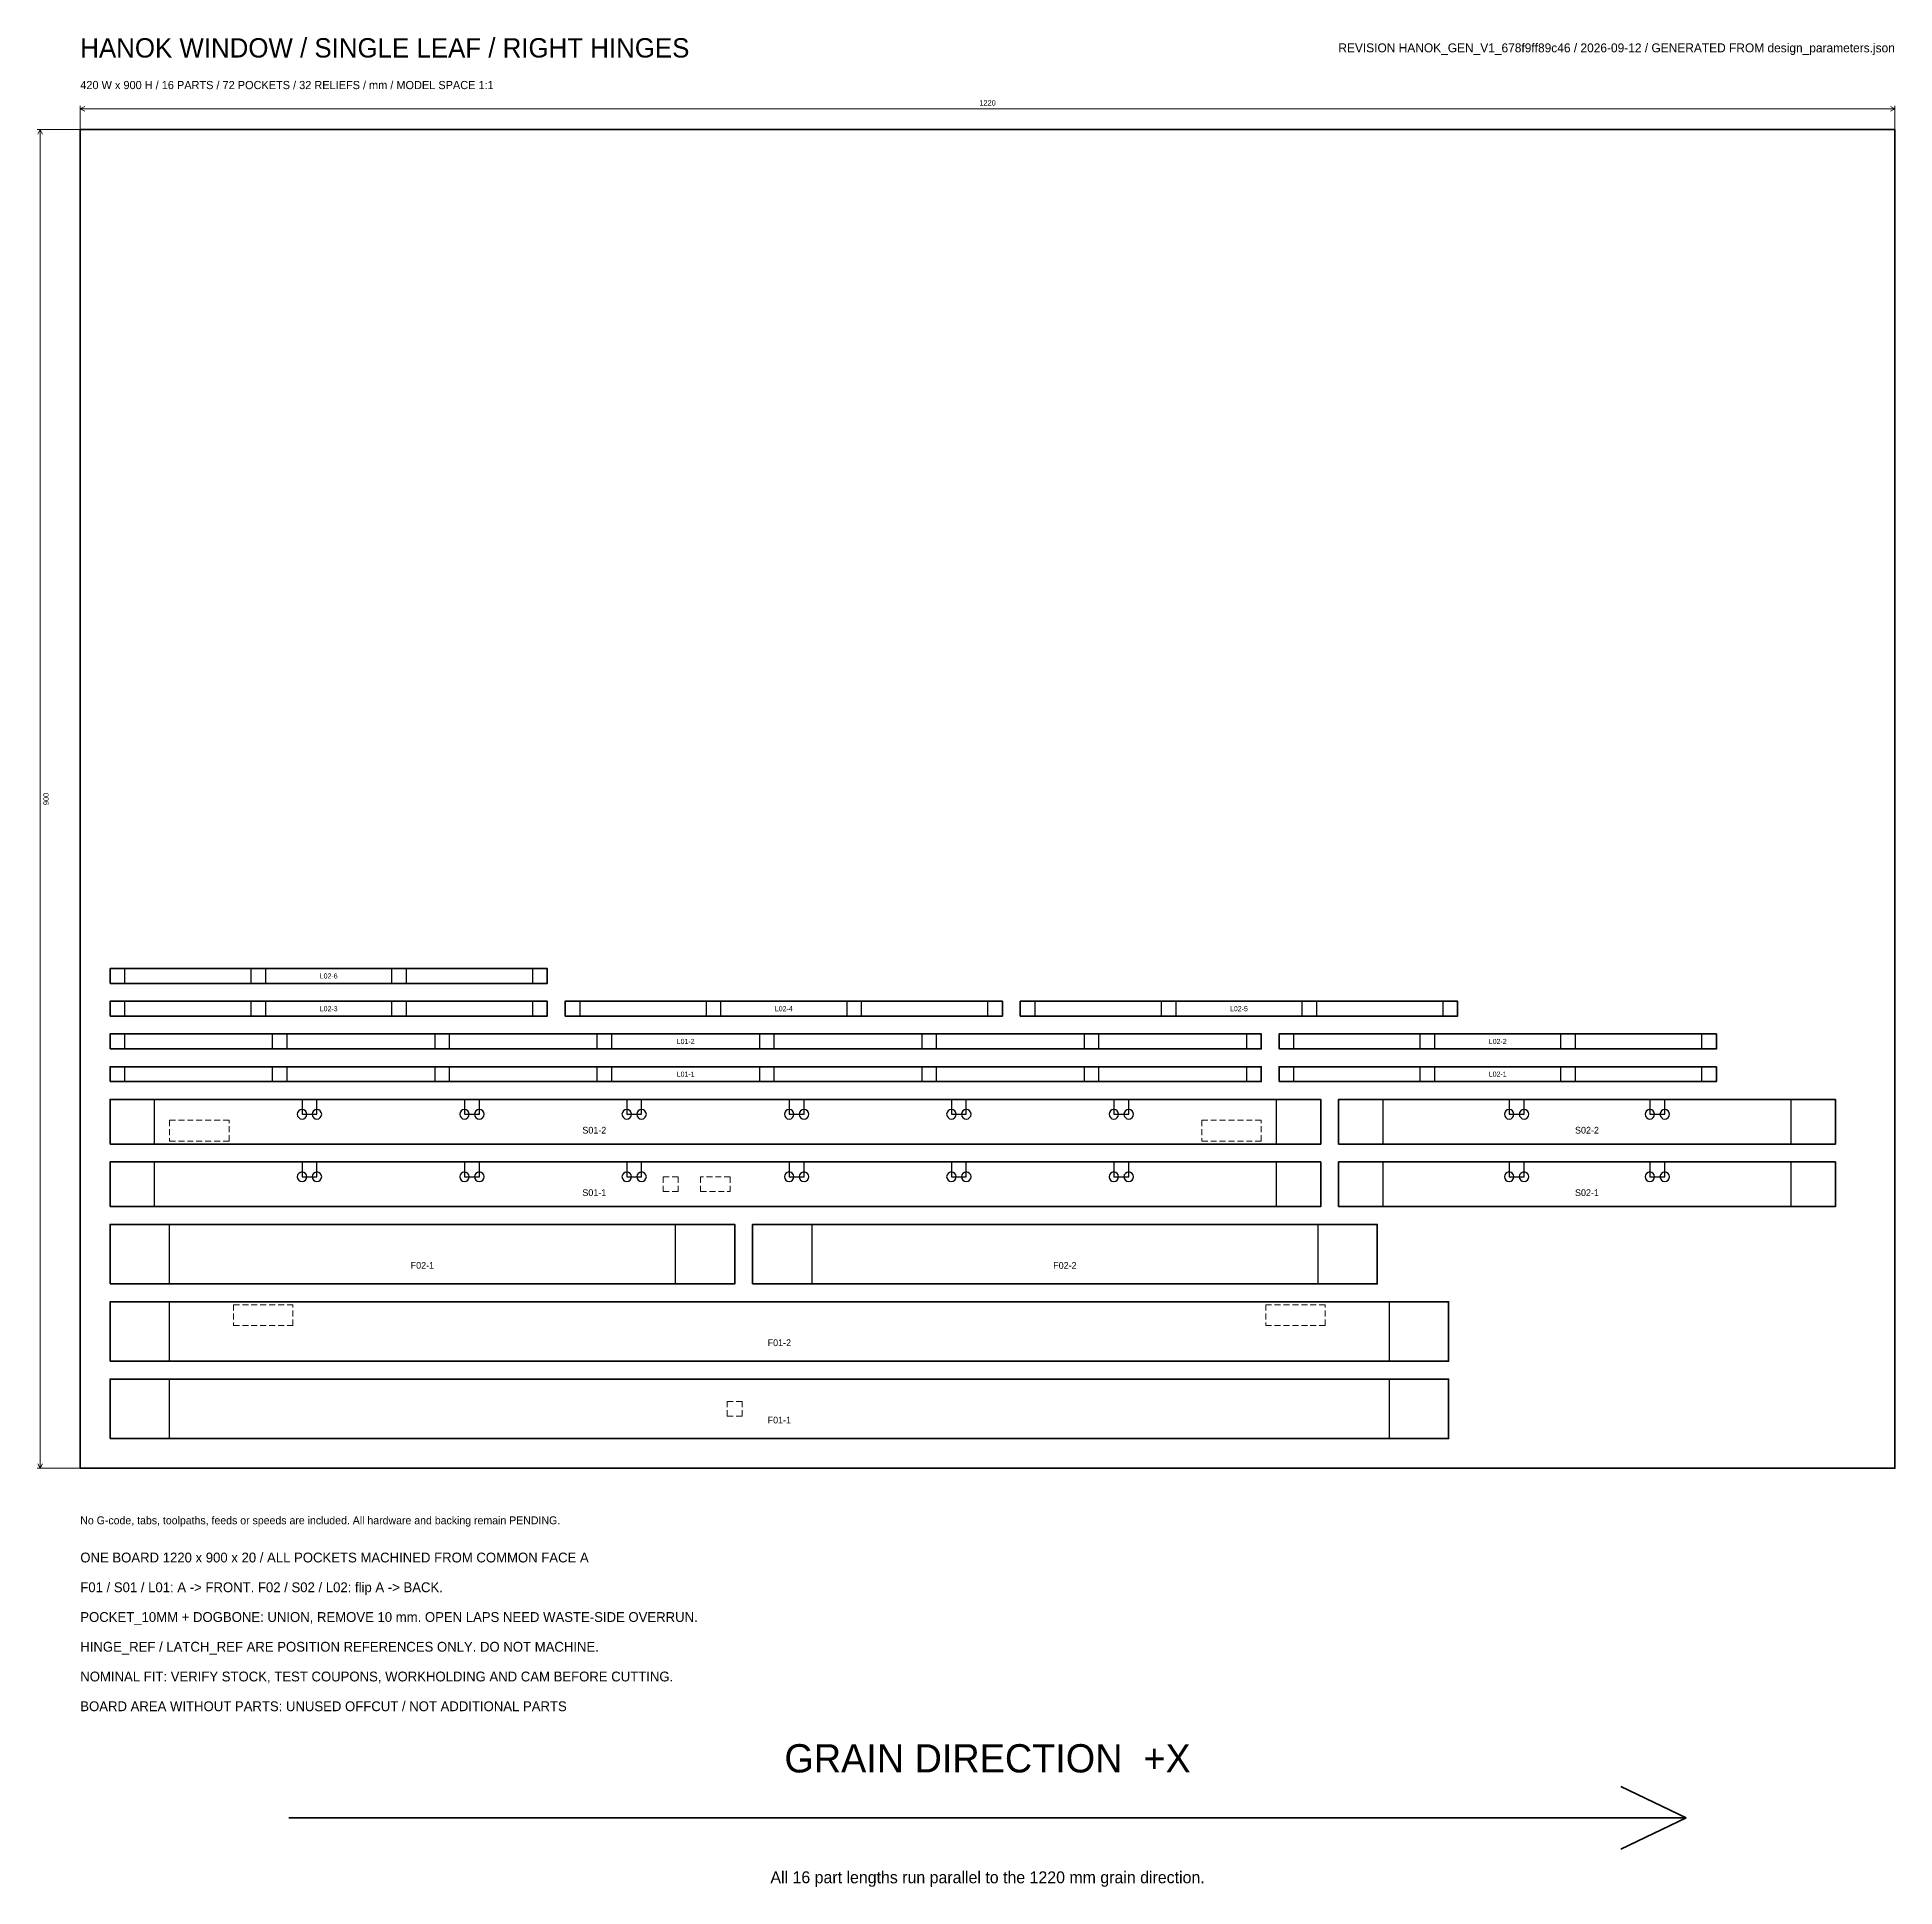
# Model space of a CAD drawing. Header units: millimetres. Extents: x -29 to 2440, y -456 to 1090.
# Drawn here: x -29 to 1220, y -281 to 962 of the extents above; entities that cross this region are included whole.
import ezdxf
from ezdxf.enums import TextEntityAlignment as Align

# ---------------------------------------------------------------- set-up
doc = ezdxf.new("R2010")
doc.units = ezdxf.units.MM
doc.linetypes.add('REF_DASH', pattern=[6, 4, -2])
for name, color, linetype, lineweight in [('BOARD_BOUNDARY', 8, 'Continuous', 35), ('CUT_THROUGH', 7, 'Continuous', 35), ('DIMENSIONS', 3, 'Continuous', 18), ('DOGBONE', 6, 'Continuous', 25), ('GRAIN_DIRECTION', 3, 'Continuous', 35), ('HINGE_REF', 4, 'REF_DASH', 18), ('LATCH_REF', 4, 'REF_DASH', 18), ('NOTES', 7, 'Continuous', 18), ('PART_ID', 7, 'Continuous', 18), ('POCKET_10MM', 30, 'Continuous', 25)]:
    doc.layers.add(name, color=color, linetype=linetype, lineweight=lineweight)

msp = doc.modelspace()

# ---------------------------------------------------------------- linework, layer by layer
at = {"layer": 'BOARD_BOUNDARY'}
msp.add_lwpolyline([(0, 0), (1220, 0), (1220, 900), (0, 900)], close=True, dxfattribs=at)
at = {"layer": 'CUT_THROUGH'}
for points in [[(20, 326), (314, 326), (314, 336), (20, 336)], [(20, 304), (314, 304), (314, 314), (20, 314)], [(326, 304), (620, 304), (620, 314), (326, 314)], [(632, 304), (926, 304), (926, 314), (632, 314)], [(20, 282), (794, 282), (794, 292), (20, 292)], [(806, 282), (1100, 282), (1100, 292), (806, 292)], [(20, 260), (794, 260), (794, 270), (20, 270)], [(806, 260), (1100, 260), (1100, 270), (806, 270)], [(20, 218), (834, 218), (834, 248), (20, 248)], [(846, 218), (1180, 218), (1180, 248), (846, 248)], [(20, 176), (834, 176), (834, 206), (20, 206)], [(846, 176), (1180, 176), (1180, 206), (846, 206)], [(20, 124), (440, 124), (440, 164), (20, 164)], [(452, 124), (872, 124), (872, 164), (452, 164)], [(20, 72), (920, 72), (920, 112), (20, 112)], [(20, 20), (920, 20), (920, 60), (20, 60)]]:
    msp.add_lwpolyline(points, close=True, dxfattribs=at)
at = {"layer": 'DIMENSIONS'}
for p, q in [((0, 900), (0, 916)), ((0, 914), (3, 915.5)), ((0, 914), (1220, 914)), ((0, 914), (3, 912.5)), ((1220, 914), (1217, 915.5)), ((1220, 914), (1217, 912.5)), ((1220, 900), (1220, 916)), ((0, 900), (-29, 900)), ((-27, 900), (-28.5, 897)), ((-27, 0), (-27, 900)), ((-27, 900), (-25.5, 897)), ((0, 0), (-29, 0)), ((-27, 0), (-28.5, 3)), ((-27, 0), (-25.5, 3))]:
    msp.add_line(p, q, dxfattribs=at)
at = {"layer": 'DOGBONE'}
for points in [[(152.3, 238, 1), (145.9, 238, 1)], [(162.3, 238, 1), (155.9, 238, 1)], [(261.5, 238, 1), (255.1, 238, 1)], [(271.5, 238, 1), (265.1, 238, 1)], [(370.6, 238, 1), (364.2, 238, 1)], [(380.6, 238, 1), (374.2, 238, 1)], [(479.8, 238, 1), (473.4, 238, 1)], [(489.8, 238, 1), (483.4, 238, 1)], [(588.9, 238, 1), (582.5, 238, 1)], [(598.9, 238, 1), (592.5, 238, 1)], [(698.1, 238, 1), (691.7, 238, 1)], [(708.1, 238, 1), (701.7, 238, 1)], [(963.9, 238, 1), (957.5, 238, 1)], [(973.9, 238, 1), (967.5, 238, 1)], [(1058.5, 238, 1), (1052.1, 238, 1)], [(1068.5, 238, 1), (1062.1, 238, 1)], [(152.3, 196, 1), (145.9, 196, 1)], [(162.3, 196, 1), (155.9, 196, 1)], [(261.5, 196, 1), (255.1, 196, 1)], [(271.5, 196, 1), (265.1, 196, 1)], [(370.6, 196, 1), (364.2, 196, 1)], [(380.6, 196, 1), (374.2, 196, 1)], [(479.8, 196, 1), (473.4, 196, 1)], [(489.8, 196, 1), (483.4, 196, 1)], [(588.9, 196, 1), (582.5, 196, 1)], [(598.9, 196, 1), (592.5, 196, 1)], [(698.1, 196, 1), (691.7, 196, 1)], [(708.1, 196, 1), (701.7, 196, 1)], [(963.9, 196, 1), (957.5, 196, 1)], [(973.9, 196, 1), (967.5, 196, 1)], [(1058.5, 196, 1), (1052.1, 196, 1)], [(1068.5, 196, 1), (1062.1, 196, 1)]]:
    msp.add_lwpolyline(points, format="xyb", close=True, dxfattribs=at)
at = {"layer": 'GRAIN_DIRECTION'}
for p, q in [((1079.7, -235), (1035.7, -214)), ((140.3, -235), (1079.7, -235)), ((1079.7, -235), (1035.7, -256))]:
    msp.add_line(p, q, dxfattribs=at)
at = {"layer": 'HINGE_REF'}
for points in [[(60, 220), (100, 220), (100, 234), (60, 234)], [(754, 220), (794, 220), (794, 234), (754, 234)], [(103, 96), (143, 96), (143, 110), (103, 110)], [(797, 96), (837, 96), (837, 110), (797, 110)]]:
    msp.add_lwpolyline(points, close=True, dxfattribs=at)
at = {"layer": 'LATCH_REF'}
for points in [[(402, 196), (392, 196), (392, 186), (402, 186)], [(437, 196), (417, 196), (417, 186), (437, 186)], [(445, 45), (435, 45), (435, 35), (445, 35)]]:
    msp.add_lwpolyline(points, close=True, dxfattribs=at)
at = {"layer": 'POCKET_10MM'}
for points in [[(20, 326), (30, 326), (30, 336), (20, 336)], [(114.7, 326), (124.7, 326), (124.7, 336), (114.7, 336)], [(209.3, 326), (219.3, 326), (219.3, 336), (209.3, 336)], [(304, 326), (314, 326), (314, 336), (304, 336)], [(20, 304), (30, 304), (30, 314), (20, 314)], [(114.7, 304), (124.7, 304), (124.7, 314), (114.7, 314)], [(209.3, 304), (219.3, 304), (219.3, 314), (209.3, 314)], [(304, 304), (314, 304), (314, 314), (304, 314)], [(326, 304), (336, 304), (336, 314), (326, 314)], [(420.7, 304), (430.7, 304), (430.7, 314), (420.7, 314)], [(515.3, 304), (525.3, 304), (525.3, 314), (515.3, 314)], [(610, 304), (620, 304), (620, 314), (610, 314)], [(632, 304), (642, 304), (642, 314), (632, 314)], [(726.7, 304), (736.7, 304), (736.7, 314), (726.7, 314)], [(821.3, 304), (831.3, 304), (831.3, 314), (821.3, 314)], [(916, 304), (926, 304), (926, 314), (916, 314)], [(20, 282), (30, 282), (30, 292), (20, 292)], [(129.1, 282), (139.1, 282), (139.1, 292), (129.1, 292)], [(238.3, 282), (248.3, 282), (248.3, 292), (238.3, 292)], [(347.4, 282), (357.4, 282), (357.4, 292), (347.4, 292)], [(456.6, 282), (466.6, 282), (466.6, 292), (456.6, 292)], [(565.7, 282), (575.7, 282), (575.7, 292), (565.7, 292)], [(674.9, 282), (684.9, 282), (684.9, 292), (674.9, 292)], [(784, 282), (794, 282), (794, 292), (784, 292)], [(806, 282), (816, 282), (816, 292), (806, 292)], [(900.7, 282), (910.7, 282), (910.7, 292), (900.7, 292)], [(995.3, 282), (1005.3, 282), (1005.3, 292), (995.3, 292)], [(1090, 282), (1100, 282), (1100, 292), (1090, 292)], [(20, 260), (30, 260), (30, 270), (20, 270)], [(129.1, 260), (139.1, 260), (139.1, 270), (129.1, 270)], [(238.3, 260), (248.3, 260), (248.3, 270), (238.3, 270)], [(347.4, 260), (357.4, 260), (357.4, 270), (347.4, 270)], [(456.6, 260), (466.6, 260), (466.6, 270), (456.6, 270)], [(565.7, 260), (575.7, 260), (575.7, 270), (565.7, 270)], [(674.9, 260), (684.9, 260), (684.9, 270), (674.9, 270)], [(784, 260), (794, 260), (794, 270), (784, 270)], [(806, 260), (816, 260), (816, 270), (806, 270)], [(900.7, 260), (910.7, 260), (910.7, 270), (900.7, 270)], [(995.3, 260), (1005.3, 260), (1005.3, 270), (995.3, 270)], [(1090, 260), (1100, 260), (1100, 270), (1090, 270)], [(20, 218), (50, 218), (50, 248), (20, 248)], [(149.1, 238), (159.1, 238), (159.1, 248), (149.1, 248)], [(258.3, 238), (268.3, 238), (268.3, 248), (258.3, 248)], [(367.4, 238), (377.4, 238), (377.4, 248), (367.4, 248)], [(476.6, 238), (486.6, 238), (486.6, 248), (476.6, 248)], [(585.7, 238), (595.7, 238), (595.7, 248), (585.7, 248)], [(694.9, 238), (704.9, 238), (704.9, 248), (694.9, 248)], [(804, 218), (834, 218), (834, 248), (804, 248)], [(846, 218), (876, 218), (876, 248), (846, 248)], [(960.7, 238), (970.7, 238), (970.7, 248), (960.7, 248)], [(1055.3, 238), (1065.3, 238), (1065.3, 248), (1055.3, 248)], [(1150, 218), (1180, 218), (1180, 248), (1150, 248)], [(20, 176), (50, 176), (50, 206), (20, 206)], [(149.1, 196), (159.1, 196), (159.1, 206), (149.1, 206)], [(258.3, 196), (268.3, 196), (268.3, 206), (258.3, 206)], [(367.4, 196), (377.4, 196), (377.4, 206), (367.4, 206)], [(476.6, 196), (486.6, 196), (486.6, 206), (476.6, 206)], [(585.7, 196), (595.7, 196), (595.7, 206), (585.7, 206)], [(694.9, 196), (704.9, 196), (704.9, 206), (694.9, 206)], [(804, 176), (834, 176), (834, 206), (804, 206)], [(846, 176), (876, 176), (876, 206), (846, 206)], [(960.7, 196), (970.7, 196), (970.7, 206), (960.7, 206)], [(1055.3, 196), (1065.3, 196), (1065.3, 206), (1055.3, 206)], [(1150, 176), (1180, 176), (1180, 206), (1150, 206)], [(20, 124), (60, 124), (60, 164), (20, 164)], [(400, 124), (440, 124), (440, 164), (400, 164)], [(452, 124), (492, 124), (492, 164), (452, 164)], [(832, 124), (872, 124), (872, 164), (832, 164)], [(20, 72), (60, 72), (60, 112), (20, 112)], [(880, 72), (920, 72), (920, 112), (880, 112)], [(20, 20), (60, 20), (60, 60), (20, 60)], [(880, 20), (920, 20), (920, 60), (880, 60)]]:
    msp.add_lwpolyline(points, close=True, dxfattribs=at)

# ---------------------------------------------------------------- texts
at = {"layer": 'DIMENSIONS'}
msp.add_text('1220', height=3.6, dxfattribs=at).set_placement((610, 918), align=Align.MIDDLE_CENTER)
msp.add_text('900', height=3.6, rotation=90, dxfattribs=at).set_placement((-23, 450), align=Align.MIDDLE_CENTER)
at = {"layer": 'GRAIN_DIRECTION'}
msp.add_text('GRAIN DIRECTION  +X', height=19, dxfattribs=at).set_placement((610, -195), align=Align.MIDDLE_CENTER)
at = {"layer": 'NOTES'}
for s, height, p in [('HANOK WINDOW / SINGLE LEAF / RIGHT HINGES', 13, (0, 955)), ('420 W x 900 H / 16 PARTS / 72 POCKETS / 32 RELIEFS / mm / MODEL SPACE 1:1', 5.5, (0, 930)), ('No G-code, tabs, toolpaths, feeds or speeds are included. All hardware and backing remain PENDING.', 5.3, (0, -35)), ('ONE BOARD 1220 x 900 x 20 / ALL POCKETS MACHINED FROM COMMON FACE A', 6.6, (0, -60)), ('F01 / S01 / L01: A -> FRONT. F02 / S02 / L02: flip A -> BACK.', 6.6, (0, -80)), ('POCKET_10MM + DOGBONE: UNION, REMOVE 10 mm. OPEN LAPS NEED WASTE-SIDE OVERRUN.', 6.6, (0, -100)), ('HINGE_REF / LATCH_REF ARE POSITION REFERENCES ONLY. DO NOT MACHINE.', 6.6, (0, -120)), ('NOMINAL FIT: VERIFY STOCK, TEST COUPONS, WORKHOLDING AND CAM BEFORE CUTTING.', 6.6, (0, -140)), ('BOARD AREA WITHOUT PARTS: UNUSED OFFCUT / NOT ADDITIONAL PARTS', 6.6, (0, -160))]:
    msp.add_text(s, height=height, dxfattribs=at).set_placement(p, align=Align.MIDDLE_LEFT)
msp.add_text('REVISION HANOK_GEN_V1_678f9ff89c46 / 2026-09-12 / GENERATED FROM design_parameters.json', height=6, dxfattribs=at).set_placement((1220, 955), align=Align.MIDDLE_RIGHT)
msp.add_text('All 16 part lengths run parallel to the 1220 mm grain direction.', height=8, dxfattribs=at).set_placement((610, -275), align=Align.MIDDLE_CENTER)
at = {"layer": 'PART_ID'}
for s, height, p in [('L02-6', 3.4, (167, 331)), ('L02-3', 3.4, (167, 309)), ('L02-4', 3.4, (473, 309)), ('L02-5', 3.4, (779, 309)), ('L01-2', 3.4, (407, 287)), ('L02-2', 3.4, (953, 287)), ('L01-1', 3.4, (407, 265)), ('L02-1', 3.4, (953, 265)), ('S01-2', 4.5, (345.6, 227.3)), ('S02-2', 4.5, (1013, 227.3)), ('S01-1', 4.5, (345.6, 185.3)), ('S02-1', 4.5, (1013, 185.3)), ('F02-1', 4.5, (230, 136.4)), ('F02-2', 4.5, (662, 136.4)), ('F01-2', 4.5, (470, 84.4)), ('F01-1', 4.5, (470, 32.4))]:
    msp.add_text(s, height=height, dxfattribs=at).set_placement(p, align=Align.MIDDLE_CENTER)

doc.saveas('drawing.dxf')
